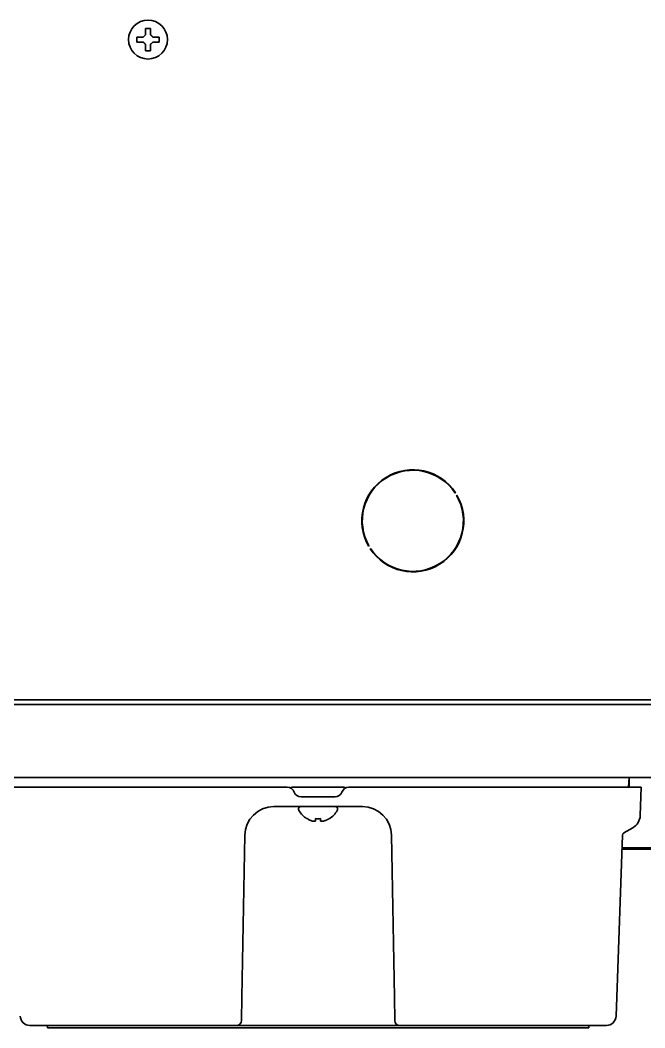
# Model space of a CAD drawing. Extents: x 5997 to 10491, y -672 to 3708.
# Drawn here: x 8851.8 to 8980.3, y 2682 to 2889.3 of the extents above; entities that cross this region are included whole.
import ezdxf

# ---------------------------------------------------------------- set-up
doc = ezdxf.new("R2010")
doc.units = 0
doc.header["$LTSCALE"] = 5
doc.layers.add('1', color=7, linetype='CONTINUOUS', true_color=0xffffff)

msp = doc.modelspace()

# ---------------------------------------------------------------- linework, layer by layer
at = {"layer": '1', "color": 7, "linetype": 'Continuous', "lineweight": 35}
for p, q in [((8875.77, 2885.33), (8875.77, 2885.83)), ((8880.37, 2885.83), (8880.37, 2885.33)), ((8875.77, 2884.83), (8875.77, 2885.33)), ((8880.37, 2885.33), (8880.37, 2884.83)), ((8941.26, 2792.05), (8941.34, 2792.1)), ((8941.66, 2791.59), (8941.57, 2791.53)), ((8923.46, 2781.11), (8923.55, 2781.16)), ((8923.86, 2780.65), (8923.78, 2780.59)), ((9231.07, 2749.53), (8663.37, 2749.53)), ((9061.16, 2748.53), (8697.19, 2748.53)), ((9198.07, 2733.53), (8665.42, 2733.53)), ((8977.07, 2733.53), (8976.97, 2731.53)), ((8977.1, 2733.53), (8977.07, 2731.53)), ((8848.57, 2731.53), (8906.74, 2731.53)), ((8907.77, 2731.53), (8918.37, 2731.53)), ((8919.4, 2731.53), (8977.57, 2731.53)), ((8977.57, 2731.53), (8979.57, 2731.53)), ((8979.37, 2725.69), (8979.57, 2731.53)), ((8909.57, 2729.53), (8916.57, 2729.53)), ((8903.97, 2727.53), (8922.18, 2727.53)), ((8909.07, 2727.13), (8909.07, 2726.93)), ((8917.07, 2726.93), (8917.07, 2727.13)), ((8910.77, 2725.05), (8910.77, 2725.08)), ((8915.37, 2725.08), (8915.37, 2725.05)), ((8975.98, 2722.11), (8977.87, 2723.2)), ((8897.37, 2688.33), (8897.97, 2721.63)), ((8928.18, 2721.63), (8928.77, 2688.33)), ((8974.53, 2688.32), (8975.73, 2721.69)), ((9045.52, 2718.78), (8975.58, 2718.78)), ((9045.51, 2719.04), (8975.59, 2719.04)), ((8897.29, 2683.51), (8897.37, 2688.33)), ((8928.77, 2688.33), (8928.86, 2683.51)), ((8974.39, 2684.46), (8974.53, 2688.32)), ((8896.29, 2682.53), (8853.75, 2682.53)), ((8857.39, 2682.03), (8857.39, 2682.53)), ((8903.29, 2682.53), (8896.29, 2682.53)), ((8922.86, 2682.53), (8903.29, 2682.53)), ((8929.86, 2682.53), (8922.86, 2682.53)), ((8972.4, 2682.53), (8929.86, 2682.53)), ((8968.76, 2682.03), (8968.76, 2682.53))]:
    msp.add_line(p, q, dxfattribs=at)
msp.add_circle((8878.07, 2885.33), 4, dxfattribs=at)
for centre, radius, start, end in [((8932.57, 2786.33), 10.5, 33.3443, 209.8169), ((8932.57, 2786.33), 10.4, 33.3601, 209.7987), ((8932.57, 2786.33), 10.5, 213.0914, 30.0698), ((8932.57, 2786.33), 10.4, 213.1047, 30.0541), ((8906.74, 2730.03), 1.5, 19.4712, 90), ((8907.77, 2730.83), 0.7, 90, 125.9212), ((8909.57, 2731.03), 1.5, 199.4712, 270), ((8916.57, 2731.03), 1.5, 270, 340.5288), ((8919.4, 2730.03), 1.5, 90, 160.5288), ((8918.37, 2730.83), 0.7, 54.0788, 90), ((8903.97, 2721.53), 6, 90, 179), ((8909.47, 2727.13), 0.4, 90, 180), ((8909.47, 2726.93), 0.4, 180, 210.3012), ((8913.27, 2729.15), 4.8, 210.3012, 238.6273), ((8912.87, 2729.15), 4.8, 301.3727, 329.6988), ((8916.67, 2727.13), 0.4, 0, 90), ((8916.67, 2726.93), 0.4, 329.6988, 0), ((8922.18, 2721.53), 6, 1, 90), ((8976.37, 2725.8), 3, 300, 358), ((8976.23, 2721.67), 0.5, 120, 178), ((8853.75, 2684.53), 2, 182, 270), ((8896.29, 2683.53), 1, 270, 359), ((8929.86, 2683.53), 1, 181, 270), ((8972.4, 2684.53), 2, 270, 358)]:
    msp.add_arc(centre, radius, start, end, dxfattribs=at)
for points, knots in [([(8875.77, 2885.83), (8875.98, 2885.83), (8876.19, 2885.83), (8876.51, 2885.83), (8876.62, 2885.83), (8876.84, 2885.83), (8876.96, 2885.83), (8877.07, 2885.83)], [0, 0, 0, 0, 0.5, 0.5, 0.75, 0.75, 1, 1, 1, 1]), ([(8878.57, 2887.63), (8878.57, 2887.42), (8878.57, 2887.21), (8878.57, 2886.89), (8878.57, 2886.78), (8878.57, 2886.55), (8878.57, 2886.44), (8878.57, 2886.33)], [0, 0, 0, 0, 0.5, 0.5, 0.75, 0.75, 1, 1, 1, 1]), ([(8877.57, 2883.03), (8877.57, 2883.23), (8877.57, 2883.44), (8877.57, 2883.76), (8877.57, 2883.87), (8877.57, 2884.1), (8877.57, 2884.21), (8877.57, 2884.33)], [0, 0, 0, 0, 0.5, 0.5, 0.75, 0.75, 1, 1, 1, 1]), ([(8880.37, 2884.83), (8880.17, 2884.83), (8879.96, 2884.83), (8879.64, 2884.83), (8879.53, 2884.83), (8879.3, 2884.83), (8879.19, 2884.83), (8879.07, 2884.83)], [0, 0, 0, 0, 0.5, 0.5, 0.75, 0.75, 1, 1, 1, 1]), ([(8910.77, 2725.08), (8910.98, 2724.96), (8911.19, 2724.85), (8911.51, 2724.71), (8911.62, 2724.67), (8911.84, 2724.59), (8911.96, 2724.56), (8912.07, 2724.53)], [0, 0, 0, 0, 0.5, 0.5, 0.75, 0.75, 1, 1, 1, 1]), ([(8913.57, 2725.08), (8913.57, 2724.96), (8913.57, 2724.85), (8913.57, 2724.71), (8913.57, 2724.67), (8913.57, 2724.59), (8913.57, 2724.56), (8913.57, 2724.53)], [0, 0, 0, 0, 0.5, 0.5, 0.75, 0.75, 1, 1, 1, 1]), ([(8968.76, 2682.03), (8968.76, 2682.03), (8967.27, 2682.03), (8963.74, 2682.03), (8960.14, 2682.03), (8955.88, 2682.03), (8951.15, 2682.03), (8946.97, 2682.03), (8943.53, 2682.03), (8940.9, 2682.03), (8938.18, 2682.03), (8934.28, 2682.03), (8929.02, 2682.03), (8922.3, 2682.03), (8912.55, 2682.03), (8900.06, 2682.03), (8885.76, 2682.03), (8873.47, 2682.03), (8864.36, 2682.03), (8859.37, 2682.03), (8857.64, 2682.03), (8857.39, 2682.03), (8857.39, 2682.03)], [0, 0, 0, 0, 0.053171, 0.084544, 0.119532, 0.157638, 0.197989, 0.239589, 0.260555, 0.281484, 0.302943, 0.325564, 0.374192, 0.426999, 0.483284, 0.601777, 0.718297, 0.820521, 0.900396, 0.957646, 0.980059, 1, 1, 1, 1])]:
    msp.add_open_spline(points, degree=3, knots=knots, dxfattribs=at)
for points in [[(8877.07, 2885.83), (8877.1, 2885.85), (8877.14, 2885.9), (8877.22, 2885.97), (8877.29, 2886.04), (8877.36, 2886.11), (8877.43, 2886.18), (8877.5, 2886.25), (8877.55, 2886.3), (8877.57, 2886.33)], [(8877.57, 2886.33), (8877.57, 2886.38), (8877.57, 2886.49), (8877.57, 2886.65), (8877.57, 2886.81), (8877.57, 2886.96), (8877.57, 2887.12), (8877.57, 2887.27), (8877.57, 2887.44), (8877.57, 2887.56), (8877.57, 2887.63)], [(8877.57, 2887.63), (8877.74, 2887.63), (8878.07, 2887.63), (8878.41, 2887.63), (8878.57, 2887.63)], [(8878.57, 2886.33), (8878.6, 2886.3), (8878.65, 2886.25), (8878.72, 2886.18), (8878.8, 2886.1), (8878.87, 2886.03), (8878.93, 2885.96), (8879, 2885.9), (8879.05, 2885.85), (8879.07, 2885.83)], [(8879.07, 2885.83), (8879.13, 2885.83), (8879.24, 2885.83), (8879.4, 2885.83), (8879.56, 2885.83), (8879.71, 2885.83), (8879.86, 2885.83), (8880.02, 2885.83), (8880.19, 2885.83), (8880.31, 2885.83), (8880.37, 2885.83)], [(8877.07, 2884.83), (8877.02, 2884.83), (8876.91, 2884.83), (8876.75, 2884.83), (8876.59, 2884.83), (8876.43, 2884.83), (8876.28, 2884.83), (8876.13, 2884.83), (8875.96, 2884.83), (8875.84, 2884.83), (8875.77, 2884.83)], [(8877.57, 2884.33), (8877.55, 2884.35), (8877.5, 2884.4), (8877.42, 2884.48), (8877.35, 2884.55), (8877.28, 2884.62), (8877.21, 2884.69), (8877.14, 2884.76), (8877.1, 2884.8), (8877.07, 2884.83)], [(8879.07, 2884.83), (8879.05, 2884.8), (8879, 2884.75), (8878.93, 2884.68), (8878.86, 2884.61), (8878.79, 2884.54), (8878.72, 2884.47), (8878.64, 2884.4), (8878.6, 2884.35), (8878.57, 2884.33)], [(8878.57, 2884.33), (8878.57, 2884.27), (8878.57, 2884.16), (8878.57, 2884), (8878.57, 2883.84), (8878.57, 2883.69), (8878.57, 2883.54), (8878.57, 2883.38), (8878.57, 2883.21), (8878.57, 2883.09), (8878.57, 2883.03)], [(8878.57, 2883.03), (8878.41, 2883.03), (8878.07, 2883.03), (8877.74, 2883.03), (8877.57, 2883.03)], [(8912.07, 2724.53), (8912.1, 2724.53), (8912.14, 2724.52), (8912.22, 2724.52), (8912.29, 2724.51), (8912.36, 2724.51), (8912.43, 2724.52), (8912.5, 2724.52), (8912.55, 2724.53), (8912.57, 2724.53)], [(8912.57, 2724.53), (8912.57, 2724.54), (8912.57, 2724.57), (8912.57, 2724.62), (8912.57, 2724.68), (8912.57, 2724.74), (8912.57, 2724.81), (8912.57, 2724.88), (8912.57, 2724.97), (8912.57, 2725.04), (8912.57, 2725.08)], [(8912.57, 2725.08), (8912.74, 2725.06), (8913.07, 2725.04), (8913.41, 2725.06), (8913.57, 2725.08)], [(8913.57, 2724.53), (8913.6, 2724.53), (8913.65, 2724.52), (8913.72, 2724.52), (8913.8, 2724.51), (8913.87, 2724.51), (8913.93, 2724.52), (8914, 2724.52), (8914.05, 2724.53), (8914.07, 2724.53)], [(8914.07, 2724.53), (8914.13, 2724.54), (8914.24, 2724.57), (8914.4, 2724.62), (8914.56, 2724.68), (8914.71, 2724.74), (8914.86, 2724.81), (8915.02, 2724.88), (8915.19, 2724.97), (8915.31, 2725.04), (8915.37, 2725.08)]]:
    msp.add_open_spline(points, degree=3, dxfattribs=at)

doc.saveas('drawing.dxf')
